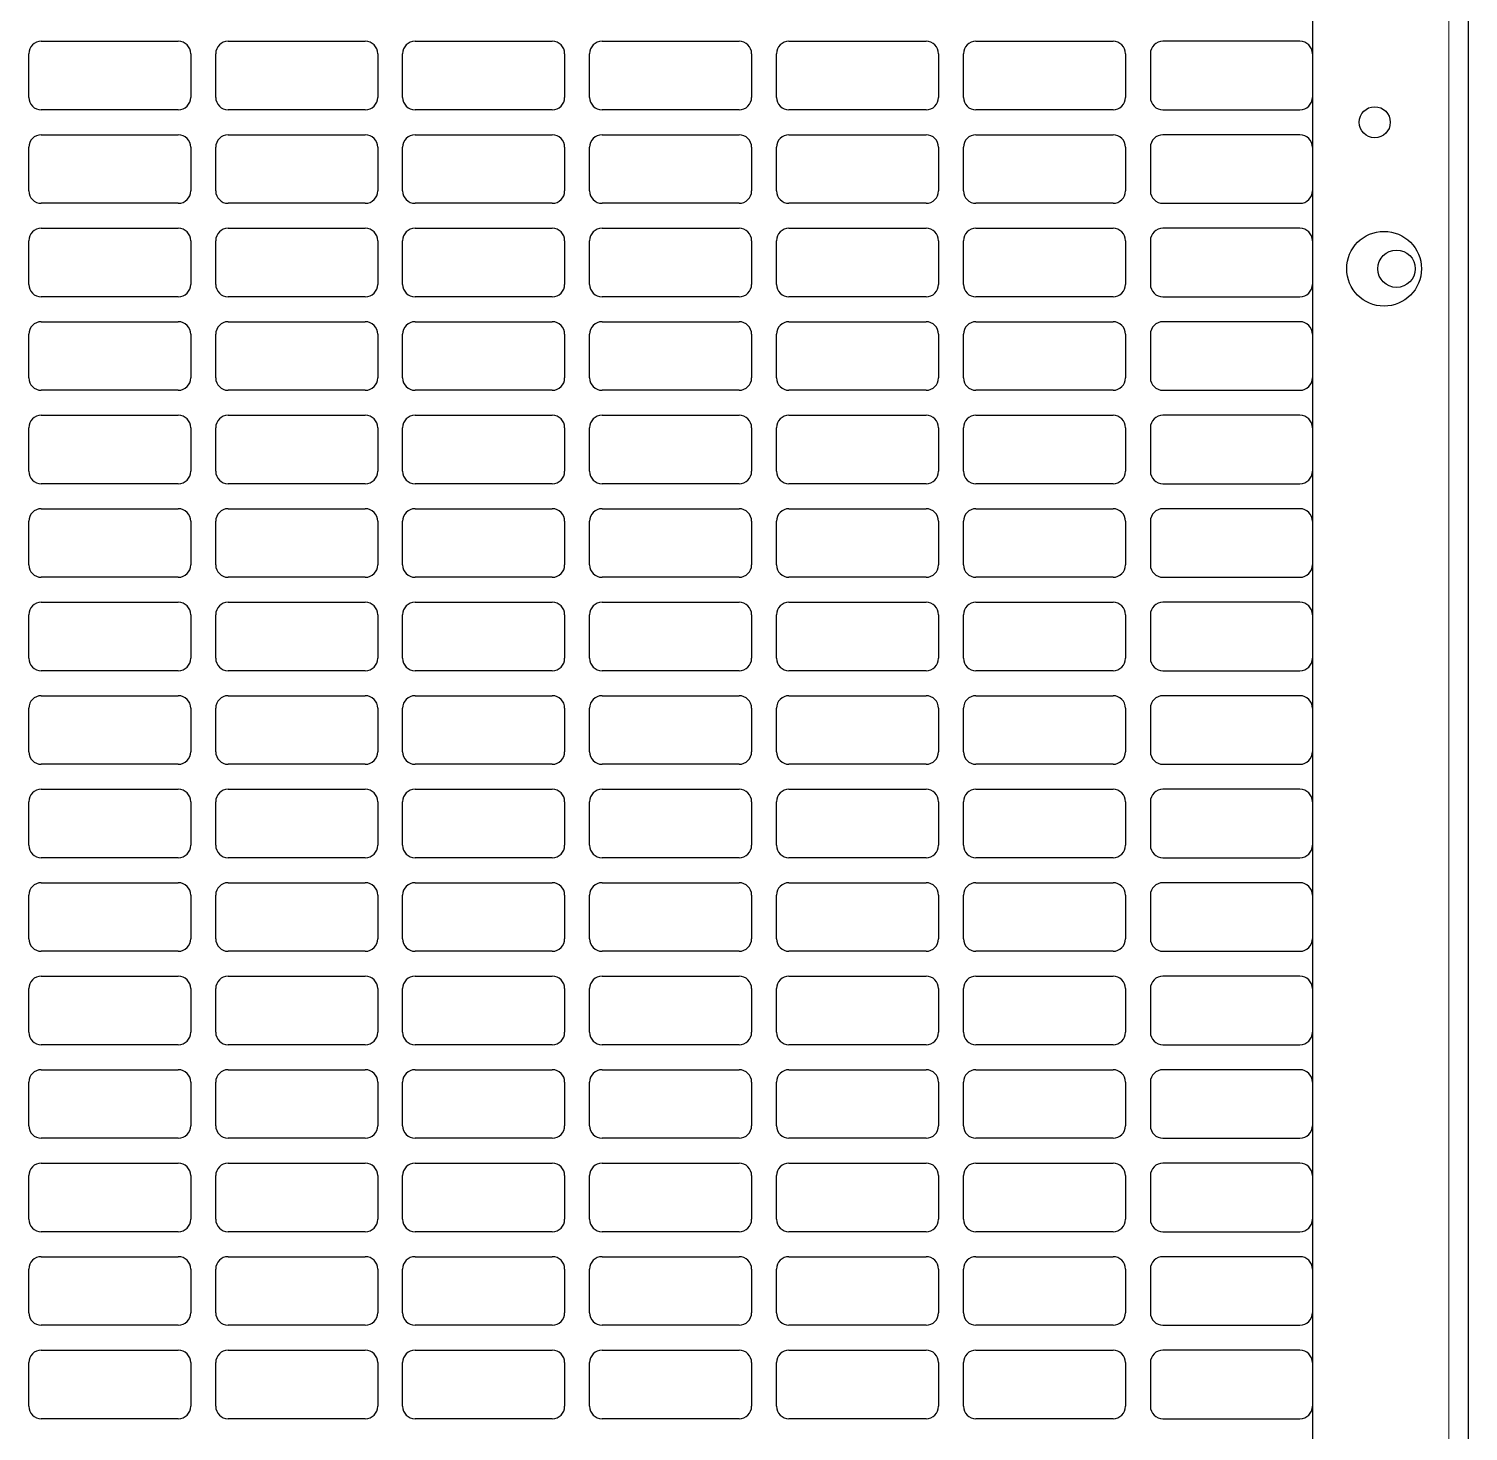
# Model space of a CAD drawing. Header units: millimetres. Extents: x -431 to 638, y -14 to 1990.
# Drawn here: x 342.8 to 573.8, y 564.2 to 789.2 of the extents above; entities that cross this region are included whole.
import ezdxf

# ---------------------------------------------------------------- set-up
doc = ezdxf.new("R2010")
doc.units = ezdxf.units.MM

msp = doc.modelspace()

# ---------------------------------------------------------------- linework, layer by layer
at = {"color": 7, "linetype": 'Continuous', "lineweight": 25}
for p, q in [((573.77, 1842.16), (573.77, 159.16)), ((548.77, 1812.96), (548.77, 159.16)), ((344.77, 787.16), (366.77, 787.16)), ((374.77, 787.16), (396.77, 787.16)), ((404.77, 787.16), (426.77, 787.16)), ((434.77, 787.16), (456.77, 787.16)), ((464.77, 787.16), (486.77, 787.16)), ((494.77, 787.16), (516.77, 787.16)), ((546.77, 787.16), (524.77, 787.16)), ((342.77, 778.16), (342.77, 785.16)), ((368.77, 785.16), (368.77, 778.16)), ((372.77, 778.16), (372.77, 785.16)), ((398.77, 785.16), (398.77, 778.16)), ((402.77, 778.16), (402.77, 785.16)), ((428.77, 785.16), (428.77, 778.16)), ((432.77, 778.16), (432.77, 785.16)), ((458.77, 785.16), (458.77, 778.16)), ((462.77, 778.16), (462.77, 785.16)), ((488.77, 785.16), (488.77, 778.16)), ((492.77, 778.16), (492.77, 785.16)), ((518.77, 785.16), (518.77, 778.16)), ((522.77, 785.16), (522.77, 778.16)), ((366.77, 776.16), (344.77, 776.16)), ((396.77, 776.16), (374.77, 776.16)), ((426.77, 776.16), (404.77, 776.16)), ((456.77, 776.16), (434.77, 776.16)), ((486.77, 776.16), (464.77, 776.16)), ((516.77, 776.16), (494.77, 776.16)), ((524.77, 776.16), (546.77, 776.16)), ((344.77, 772.16), (366.77, 772.16)), ((374.77, 772.16), (396.77, 772.16)), ((404.77, 772.16), (426.77, 772.16)), ((434.77, 772.16), (456.77, 772.16)), ((464.77, 772.16), (486.77, 772.16)), ((494.77, 772.16), (516.77, 772.16)), ((546.77, 772.16), (524.77, 772.16)), ((342.77, 763.16), (342.77, 770.16)), ((368.77, 770.16), (368.77, 763.16)), ((372.77, 763.16), (372.77, 770.16)), ((398.77, 770.16), (398.77, 763.16)), ((402.77, 763.16), (402.77, 770.16)), ((428.77, 770.16), (428.77, 763.16)), ((432.77, 763.16), (432.77, 770.16)), ((458.77, 770.16), (458.77, 763.16)), ((462.77, 763.16), (462.77, 770.16)), ((488.77, 770.16), (488.77, 763.16)), ((492.77, 763.16), (492.77, 770.16)), ((518.77, 770.16), (518.77, 763.16)), ((522.77, 770.16), (522.77, 763.16)), ((366.77, 761.16), (344.77, 761.16)), ((396.77, 761.16), (374.77, 761.16)), ((426.77, 761.16), (404.77, 761.16)), ((456.77, 761.16), (434.77, 761.16)), ((486.77, 761.16), (464.77, 761.16)), ((516.77, 761.16), (494.77, 761.16)), ((524.77, 761.16), (546.77, 761.16)), ((344.77, 757.16), (366.77, 757.16)), ((374.77, 757.16), (396.77, 757.16)), ((404.77, 757.16), (426.77, 757.16)), ((434.77, 757.16), (456.77, 757.16)), ((464.77, 757.16), (486.77, 757.16)), ((494.77, 757.16), (516.77, 757.16)), ((546.77, 757.16), (524.77, 757.16)), ((342.77, 748.16), (342.77, 755.16)), ((368.77, 755.16), (368.77, 748.16)), ((372.77, 748.16), (372.77, 755.16)), ((398.77, 755.16), (398.77, 748.16)), ((402.77, 748.16), (402.77, 755.16)), ((428.77, 755.16), (428.77, 748.16)), ((432.77, 748.16), (432.77, 755.16)), ((458.77, 755.16), (458.77, 748.16)), ((462.77, 748.16), (462.77, 755.16)), ((488.77, 755.16), (488.77, 748.16)), ((492.77, 748.16), (492.77, 755.16)), ((518.77, 755.16), (518.77, 748.16)), ((522.77, 755.16), (522.77, 748.16)), ((366.77, 746.16), (344.77, 746.16)), ((396.77, 746.16), (374.77, 746.16)), ((426.77, 746.16), (404.77, 746.16)), ((456.77, 746.16), (434.77, 746.16)), ((486.77, 746.16), (464.77, 746.16)), ((516.77, 746.16), (494.77, 746.16)), ((524.77, 746.16), (546.77, 746.16)), ((344.77, 742.16), (366.77, 742.16)), ((374.77, 742.16), (396.77, 742.16)), ((404.77, 742.16), (426.77, 742.16)), ((434.77, 742.16), (456.77, 742.16)), ((464.77, 742.16), (486.77, 742.16)), ((494.77, 742.16), (516.77, 742.16)), ((546.77, 742.16), (524.77, 742.16)), ((342.77, 733.16), (342.77, 740.16)), ((368.77, 740.16), (368.77, 733.16)), ((372.77, 733.16), (372.77, 740.16)), ((398.77, 740.16), (398.77, 733.16)), ((402.77, 733.16), (402.77, 740.16)), ((428.77, 740.16), (428.77, 733.16)), ((432.77, 733.16), (432.77, 740.16)), ((458.77, 740.16), (458.77, 733.16)), ((462.77, 733.16), (462.77, 740.16)), ((488.77, 740.16), (488.77, 733.16)), ((492.77, 733.16), (492.77, 740.16)), ((518.77, 740.16), (518.77, 733.16)), ((522.77, 740.16), (522.77, 733.16)), ((366.77, 731.16), (344.77, 731.16)), ((396.77, 731.16), (374.77, 731.16)), ((426.77, 731.16), (404.77, 731.16)), ((456.77, 731.16), (434.77, 731.16)), ((486.77, 731.16), (464.77, 731.16)), ((516.77, 731.16), (494.77, 731.16)), ((524.77, 731.16), (546.77, 731.16)), ((344.77, 727.16), (366.77, 727.16)), ((374.77, 727.16), (396.77, 727.16)), ((404.77, 727.16), (426.77, 727.16)), ((434.77, 727.16), (456.77, 727.16)), ((464.77, 727.16), (486.77, 727.16)), ((494.77, 727.16), (516.77, 727.16)), ((546.77, 727.16), (524.77, 727.16)), ((342.77, 718.16), (342.77, 725.16)), ((368.77, 725.16), (368.77, 718.16)), ((372.77, 718.16), (372.77, 725.16)), ((398.77, 725.16), (398.77, 718.16)), ((402.77, 718.16), (402.77, 725.16)), ((428.77, 725.16), (428.77, 718.16)), ((432.77, 718.16), (432.77, 725.16)), ((458.77, 725.16), (458.77, 718.16)), ((462.77, 718.16), (462.77, 725.16)), ((488.77, 725.16), (488.77, 718.16)), ((492.77, 718.16), (492.77, 725.16)), ((518.77, 725.16), (518.77, 718.16)), ((522.77, 725.16), (522.77, 718.16)), ((366.77, 716.16), (344.77, 716.16)), ((396.77, 716.16), (374.77, 716.16)), ((426.77, 716.16), (404.77, 716.16)), ((456.77, 716.16), (434.77, 716.16)), ((486.77, 716.16), (464.77, 716.16)), ((516.77, 716.16), (494.77, 716.16)), ((524.77, 716.16), (546.77, 716.16)), ((344.77, 712.16), (366.77, 712.16)), ((374.77, 712.16), (396.77, 712.16)), ((404.77, 712.16), (426.77, 712.16)), ((434.77, 712.16), (456.77, 712.16)), ((464.77, 712.16), (486.77, 712.16)), ((494.77, 712.16), (516.77, 712.16)), ((546.77, 712.16), (524.77, 712.16)), ((342.77, 703.16), (342.77, 710.16)), ((368.77, 710.16), (368.77, 703.16)), ((372.77, 703.16), (372.77, 710.16)), ((398.77, 710.16), (398.77, 703.16)), ((402.77, 703.16), (402.77, 710.16)), ((428.77, 710.16), (428.77, 703.16)), ((432.77, 703.16), (432.77, 710.16)), ((458.77, 710.16), (458.77, 703.16)), ((462.77, 703.16), (462.77, 710.16)), ((488.77, 710.16), (488.77, 703.16)), ((492.77, 703.16), (492.77, 710.16)), ((518.77, 710.16), (518.77, 703.16)), ((522.77, 710.16), (522.77, 703.16)), ((366.77, 701.16), (344.77, 701.16)), ((396.77, 701.16), (374.77, 701.16)), ((426.77, 701.16), (404.77, 701.16)), ((456.77, 701.16), (434.77, 701.16)), ((486.77, 701.16), (464.77, 701.16)), ((516.77, 701.16), (494.77, 701.16)), ((524.77, 701.16), (546.77, 701.16)), ((344.77, 697.16), (366.77, 697.16)), ((374.77, 697.16), (396.77, 697.16)), ((404.77, 697.16), (426.77, 697.16)), ((434.77, 697.16), (456.77, 697.16)), ((464.77, 697.16), (486.77, 697.16)), ((494.77, 697.16), (516.77, 697.16)), ((546.77, 697.16), (524.77, 697.16)), ((342.77, 688.16), (342.77, 695.16)), ((368.77, 695.16), (368.77, 688.16)), ((372.77, 688.16), (372.77, 695.16)), ((398.77, 695.16), (398.77, 688.16)), ((402.77, 688.16), (402.77, 695.16)), ((428.77, 695.16), (428.77, 688.16)), ((432.77, 688.16), (432.77, 695.16)), ((458.77, 695.16), (458.77, 688.16)), ((462.77, 688.16), (462.77, 695.16)), ((488.77, 695.16), (488.77, 688.16)), ((492.77, 688.16), (492.77, 695.16)), ((518.77, 695.16), (518.77, 688.16)), ((522.77, 695.16), (522.77, 688.16)), ((366.77, 686.16), (344.77, 686.16)), ((396.77, 686.16), (374.77, 686.16)), ((426.77, 686.16), (404.77, 686.16)), ((456.77, 686.16), (434.77, 686.16)), ((486.77, 686.16), (464.77, 686.16)), ((516.77, 686.16), (494.77, 686.16)), ((524.77, 686.16), (546.77, 686.16)), ((344.77, 682.16), (366.77, 682.16)), ((374.77, 682.16), (396.77, 682.16)), ((404.77, 682.16), (426.77, 682.16)), ((434.77, 682.16), (456.77, 682.16)), ((464.77, 682.16), (486.77, 682.16)), ((494.77, 682.16), (516.77, 682.16)), ((546.77, 682.16), (524.77, 682.16)), ((342.77, 673.16), (342.77, 680.16)), ((368.77, 680.16), (368.77, 673.16)), ((372.77, 673.16), (372.77, 680.16)), ((398.77, 680.16), (398.77, 673.16)), ((402.77, 673.16), (402.77, 680.16)), ((428.77, 680.16), (428.77, 673.16)), ((432.77, 673.16), (432.77, 680.16)), ((458.77, 680.16), (458.77, 673.16)), ((462.77, 673.16), (462.77, 680.16)), ((488.77, 680.16), (488.77, 673.16)), ((492.77, 673.16), (492.77, 680.16)), ((518.77, 680.16), (518.77, 673.16)), ((522.77, 680.16), (522.77, 673.16)), ((366.77, 671.16), (344.77, 671.16)), ((396.77, 671.16), (374.77, 671.16)), ((426.77, 671.16), (404.77, 671.16)), ((456.77, 671.16), (434.77, 671.16)), ((486.77, 671.16), (464.77, 671.16)), ((516.77, 671.16), (494.77, 671.16)), ((524.77, 671.16), (546.77, 671.16)), ((344.77, 667.16), (366.77, 667.16)), ((374.77, 667.16), (396.77, 667.16)), ((404.77, 667.16), (426.77, 667.16)), ((434.77, 667.16), (456.77, 667.16)), ((464.77, 667.16), (486.77, 667.16)), ((494.77, 667.16), (516.77, 667.16)), ((546.77, 667.16), (524.77, 667.16)), ((342.77, 658.16), (342.77, 665.16)), ((368.77, 665.16), (368.77, 658.16)), ((372.77, 658.16), (372.77, 665.16)), ((398.77, 665.16), (398.77, 658.16)), ((402.77, 658.16), (402.77, 665.16)), ((428.77, 665.16), (428.77, 658.16)), ((432.77, 658.16), (432.77, 665.16)), ((458.77, 665.16), (458.77, 658.16)), ((462.77, 658.16), (462.77, 665.16)), ((488.77, 665.16), (488.77, 658.16)), ((492.77, 658.16), (492.77, 665.16)), ((518.77, 665.16), (518.77, 658.16)), ((522.77, 665.16), (522.77, 658.16)), ((366.77, 656.16), (344.77, 656.16)), ((396.77, 656.16), (374.77, 656.16)), ((426.77, 656.16), (404.77, 656.16)), ((456.77, 656.16), (434.77, 656.16)), ((486.77, 656.16), (464.77, 656.16)), ((516.77, 656.16), (494.77, 656.16)), ((524.77, 656.16), (546.77, 656.16)), ((344.77, 652.16), (366.77, 652.16)), ((374.77, 652.16), (396.77, 652.16)), ((404.77, 652.16), (426.77, 652.16)), ((434.77, 652.16), (456.77, 652.16)), ((464.77, 652.16), (486.77, 652.16)), ((494.77, 652.16), (516.77, 652.16)), ((546.77, 652.16), (524.77, 652.16)), ((342.77, 643.16), (342.77, 650.16)), ((368.77, 650.16), (368.77, 643.16)), ((372.77, 643.16), (372.77, 650.16)), ((398.77, 650.16), (398.77, 643.16)), ((402.77, 643.16), (402.77, 650.16)), ((428.77, 650.16), (428.77, 643.16)), ((432.77, 643.16), (432.77, 650.16)), ((458.77, 650.16), (458.77, 643.16)), ((462.77, 643.16), (462.77, 650.16)), ((488.77, 650.16), (488.77, 643.16)), ((492.77, 643.16), (492.77, 650.16)), ((518.77, 650.16), (518.77, 643.16)), ((522.77, 650.16), (522.77, 643.16)), ((366.77, 641.16), (344.77, 641.16)), ((396.77, 641.16), (374.77, 641.16)), ((426.77, 641.16), (404.77, 641.16)), ((456.77, 641.16), (434.77, 641.16)), ((486.77, 641.16), (464.77, 641.16)), ((516.77, 641.16), (494.77, 641.16)), ((524.77, 641.16), (546.77, 641.16)), ((344.77, 637.16), (366.77, 637.16)), ((374.77, 637.16), (396.77, 637.16)), ((404.77, 637.16), (426.77, 637.16)), ((434.77, 637.16), (456.77, 637.16)), ((464.77, 637.16), (486.77, 637.16)), ((494.77, 637.16), (516.77, 637.16)), ((546.77, 637.16), (524.77, 637.16)), ((342.77, 628.16), (342.77, 635.16)), ((368.77, 635.16), (368.77, 628.16)), ((372.77, 628.16), (372.77, 635.16)), ((398.77, 635.16), (398.77, 628.16)), ((402.77, 628.16), (402.77, 635.16)), ((428.77, 635.16), (428.77, 628.16)), ((432.77, 628.16), (432.77, 635.16)), ((458.77, 635.16), (458.77, 628.16)), ((462.77, 628.16), (462.77, 635.16)), ((488.77, 635.16), (488.77, 628.16)), ((492.77, 628.16), (492.77, 635.16)), ((518.77, 635.16), (518.77, 628.16)), ((522.77, 635.16), (522.77, 628.16)), ((366.77, 626.16), (344.77, 626.16)), ((396.77, 626.16), (374.77, 626.16)), ((426.77, 626.16), (404.77, 626.16)), ((456.77, 626.16), (434.77, 626.16)), ((486.77, 626.16), (464.77, 626.16)), ((516.77, 626.16), (494.77, 626.16)), ((524.77, 626.16), (546.77, 626.16)), ((344.77, 622.16), (366.77, 622.16)), ((374.77, 622.16), (396.77, 622.16)), ((404.77, 622.16), (426.77, 622.16)), ((434.77, 622.16), (456.77, 622.16)), ((464.77, 622.16), (486.77, 622.16)), ((494.77, 622.16), (516.77, 622.16)), ((546.77, 622.16), (524.77, 622.16)), ((342.77, 613.16), (342.77, 620.16)), ((368.77, 620.16), (368.77, 613.16)), ((372.77, 613.16), (372.77, 620.16)), ((398.77, 620.16), (398.77, 613.16)), ((402.77, 613.16), (402.77, 620.16)), ((428.77, 620.16), (428.77, 613.16)), ((432.77, 613.16), (432.77, 620.16)), ((458.77, 620.16), (458.77, 613.16)), ((462.77, 613.16), (462.77, 620.16)), ((488.77, 620.16), (488.77, 613.16)), ((492.77, 613.16), (492.77, 620.16)), ((518.77, 620.16), (518.77, 613.16)), ((522.77, 620.16), (522.77, 613.16)), ((366.77, 611.16), (344.77, 611.16)), ((396.77, 611.16), (374.77, 611.16)), ((426.77, 611.16), (404.77, 611.16)), ((456.77, 611.16), (434.77, 611.16)), ((486.77, 611.16), (464.77, 611.16)), ((516.77, 611.16), (494.77, 611.16)), ((524.77, 611.16), (546.77, 611.16)), ((344.77, 607.16), (366.77, 607.16)), ((374.77, 607.16), (396.77, 607.16)), ((404.77, 607.16), (426.77, 607.16)), ((434.77, 607.16), (456.77, 607.16)), ((464.77, 607.16), (486.77, 607.16)), ((494.77, 607.16), (516.77, 607.16)), ((546.77, 607.16), (524.77, 607.16)), ((342.77, 598.16), (342.77, 605.16)), ((368.77, 605.16), (368.77, 598.16)), ((372.77, 598.16), (372.77, 605.16)), ((398.77, 605.16), (398.77, 598.16)), ((402.77, 598.16), (402.77, 605.16)), ((428.77, 605.16), (428.77, 598.16)), ((432.77, 598.16), (432.77, 605.16)), ((458.77, 605.16), (458.77, 598.16)), ((462.77, 598.16), (462.77, 605.16)), ((488.77, 605.16), (488.77, 598.16)), ((492.77, 598.16), (492.77, 605.16)), ((518.77, 605.16), (518.77, 598.16)), ((522.77, 605.16), (522.77, 598.16)), ((366.77, 596.16), (344.77, 596.16)), ((396.77, 596.16), (374.77, 596.16)), ((426.77, 596.16), (404.77, 596.16)), ((456.77, 596.16), (434.77, 596.16)), ((486.77, 596.16), (464.77, 596.16)), ((516.77, 596.16), (494.77, 596.16)), ((524.77, 596.16), (546.77, 596.16)), ((344.77, 592.16), (366.77, 592.16)), ((374.77, 592.16), (396.77, 592.16)), ((404.77, 592.16), (426.77, 592.16)), ((434.77, 592.16), (456.77, 592.16)), ((464.77, 592.16), (486.77, 592.16)), ((494.77, 592.16), (516.77, 592.16)), ((546.77, 592.16), (524.77, 592.16)), ((342.77, 583.16), (342.77, 590.16)), ((368.77, 590.16), (368.77, 583.16)), ((372.77, 583.16), (372.77, 590.16)), ((398.77, 590.16), (398.77, 583.16)), ((402.77, 583.16), (402.77, 590.16)), ((428.77, 590.16), (428.77, 583.16)), ((432.77, 583.16), (432.77, 590.16)), ((458.77, 590.16), (458.77, 583.16)), ((462.77, 583.16), (462.77, 590.16)), ((488.77, 590.16), (488.77, 583.16)), ((492.77, 583.16), (492.77, 590.16)), ((518.77, 590.16), (518.77, 583.16)), ((522.77, 590.16), (522.77, 583.16)), ((366.77, 581.16), (344.77, 581.16)), ((396.77, 581.16), (374.77, 581.16)), ((426.77, 581.16), (404.77, 581.16)), ((456.77, 581.16), (434.77, 581.16)), ((486.77, 581.16), (464.77, 581.16)), ((516.77, 581.16), (494.77, 581.16)), ((524.77, 581.16), (546.77, 581.16)), ((344.77, 577.16), (366.77, 577.16)), ((374.77, 577.16), (396.77, 577.16)), ((404.77, 577.16), (426.77, 577.16)), ((434.77, 577.16), (456.77, 577.16)), ((464.77, 577.16), (486.77, 577.16)), ((494.77, 577.16), (516.77, 577.16)), ((546.77, 577.16), (524.77, 577.16)), ((342.77, 568.16), (342.77, 575.16)), ((368.77, 575.16), (368.77, 568.16)), ((372.77, 568.16), (372.77, 575.16)), ((398.77, 575.16), (398.77, 568.16)), ((402.77, 568.16), (402.77, 575.16)), ((428.77, 575.16), (428.77, 568.16)), ((432.77, 568.16), (432.77, 575.16)), ((458.77, 575.16), (458.77, 568.16)), ((462.77, 568.16), (462.77, 575.16)), ((488.77, 575.16), (488.77, 568.16)), ((492.77, 568.16), (492.77, 575.16)), ((518.77, 575.16), (518.77, 568.16)), ((522.77, 575.16), (522.77, 568.16)), ((366.77, 566.16), (344.77, 566.16)), ((396.77, 566.16), (374.77, 566.16)), ((426.77, 566.16), (404.77, 566.16)), ((456.77, 566.16), (434.77, 566.16)), ((486.77, 566.16), (464.77, 566.16)), ((516.77, 566.16), (494.77, 566.16)), ((524.77, 566.16), (546.77, 566.16))]:
    msp.add_line(p, q, dxfattribs=at)
at = {"color": 8, "linetype": 'Continuous', "lineweight": 18}
msp.add_line((570.67, 1812.96), (570.67, 159.16), dxfattribs=at)
at = {"color": 7, "linetype": 'Continuous', "lineweight": 25}
for centre, radius in [((558.77, 774.16), 2.5), ((560.27, 750.66), 6), ((562.27, 750.66), 3)]:
    msp.add_circle(centre, radius, dxfattribs=at)
for centre, start, end in [((344.77, 785.16), 90, 180), ((366.77, 785.16), 0, 90), ((374.77, 785.16), 90, 180), ((396.77, 785.16), 0, 90), ((404.77, 785.16), 90, 180), ((426.77, 785.16), 0, 90), ((434.77, 785.16), 90, 180), ((456.77, 785.16), 0, 90), ((464.77, 785.16), 90, 180), ((486.77, 785.16), 0, 90), ((494.77, 785.16), 90, 180), ((516.77, 785.16), 0, 90), ((524.77, 785.16), 90, 180), ((546.77, 785.16), 0, 90), ((344.77, 778.16), 180, 270), ((366.77, 778.16), 270, 0), ((374.77, 778.16), 180, 270), ((396.77, 778.16), 270, 0), ((404.77, 778.16), 180, 270), ((426.77, 778.16), 270, 0), ((434.77, 778.16), 180, 270), ((456.77, 778.16), 270, 0), ((464.77, 778.16), 180, 270), ((486.77, 778.16), 270, 0), ((494.77, 778.16), 180, 270), ((516.77, 778.16), 270, 0), ((524.77, 778.16), 180, 270), ((546.77, 778.16), 270, 0), ((344.77, 770.16), 90, 180), ((366.77, 770.16), 0, 90), ((374.77, 770.16), 90, 180), ((396.77, 770.16), 0, 90), ((404.77, 770.16), 90, 180), ((426.77, 770.16), 0, 90), ((434.77, 770.16), 90, 180), ((456.77, 770.16), 0, 90), ((464.77, 770.16), 90, 180), ((486.77, 770.16), 0, 90), ((494.77, 770.16), 90, 180), ((516.77, 770.16), 0, 90), ((524.77, 770.16), 90, 180), ((546.77, 770.16), 0, 90), ((344.77, 763.16), 180, 270), ((366.77, 763.16), 270, 0), ((374.77, 763.16), 180, 270), ((396.77, 763.16), 270, 0), ((404.77, 763.16), 180, 270), ((426.77, 763.16), 270, 0), ((434.77, 763.16), 180, 270), ((456.77, 763.16), 270, 0), ((464.77, 763.16), 180, 270), ((486.77, 763.16), 270, 0), ((494.77, 763.16), 180, 270), ((516.77, 763.16), 270, 0), ((524.77, 763.16), 180, 270), ((546.77, 763.16), 270, 0), ((344.77, 755.16), 90, 180), ((366.77, 755.16), 0, 90), ((374.77, 755.16), 90, 180), ((396.77, 755.16), 0, 90), ((404.77, 755.16), 90, 180), ((426.77, 755.16), 0, 90), ((434.77, 755.16), 90, 180), ((456.77, 755.16), 0, 90), ((464.77, 755.16), 90, 180), ((486.77, 755.16), 0, 90), ((494.77, 755.16), 90, 180), ((516.77, 755.16), 0, 90), ((524.77, 755.16), 90, 180), ((546.77, 755.16), 0, 90), ((344.77, 748.16), 180, 270), ((366.77, 748.16), 270, 0), ((374.77, 748.16), 180, 270), ((396.77, 748.16), 270, 0), ((404.77, 748.16), 180, 270), ((426.77, 748.16), 270, 0), ((434.77, 748.16), 180, 270), ((456.77, 748.16), 270, 0), ((464.77, 748.16), 180, 270), ((486.77, 748.16), 270, 0), ((494.77, 748.16), 180, 270), ((516.77, 748.16), 270, 0), ((524.77, 748.16), 180, 270), ((546.77, 748.16), 270, 0), ((344.77, 740.16), 90, 180), ((366.77, 740.16), 0, 90), ((374.77, 740.16), 90, 180), ((396.77, 740.16), 0, 90), ((404.77, 740.16), 90, 180), ((426.77, 740.16), 0, 90), ((434.77, 740.16), 90, 180), ((456.77, 740.16), 0, 90), ((464.77, 740.16), 90, 180), ((486.77, 740.16), 0, 90), ((494.77, 740.16), 90, 180), ((516.77, 740.16), 0, 90), ((524.77, 740.16), 90, 180), ((546.77, 740.16), 0, 90), ((344.77, 733.16), 180, 270), ((366.77, 733.16), 270, 0), ((374.77, 733.16), 180, 270), ((396.77, 733.16), 270, 0), ((404.77, 733.16), 180, 270), ((426.77, 733.16), 270, 0), ((434.77, 733.16), 180, 270), ((456.77, 733.16), 270, 0), ((464.77, 733.16), 180, 270), ((486.77, 733.16), 270, 0), ((494.77, 733.16), 180, 270), ((516.77, 733.16), 270, 0), ((524.77, 733.16), 180, 270), ((546.77, 733.16), 270, 0), ((344.77, 725.16), 90, 180), ((366.77, 725.16), 0, 90), ((374.77, 725.16), 90, 180), ((396.77, 725.16), 0, 90), ((404.77, 725.16), 90, 180), ((426.77, 725.16), 0, 90), ((434.77, 725.16), 90, 180), ((456.77, 725.16), 0, 90), ((464.77, 725.16), 90, 180), ((486.77, 725.16), 0, 90), ((494.77, 725.16), 90, 180), ((516.77, 725.16), 0, 90), ((524.77, 725.16), 90, 180), ((546.77, 725.16), 0, 90), ((344.77, 718.16), 180, 270), ((366.77, 718.16), 270, 0), ((374.77, 718.16), 180, 270), ((396.77, 718.16), 270, 0), ((404.77, 718.16), 180, 270), ((426.77, 718.16), 270, 0), ((434.77, 718.16), 180, 270), ((456.77, 718.16), 270, 0), ((464.77, 718.16), 180, 270), ((486.77, 718.16), 270, 0), ((494.77, 718.16), 180, 270), ((516.77, 718.16), 270, 0), ((524.77, 718.16), 180, 270), ((546.77, 718.16), 270, 0), ((344.77, 710.16), 90, 180), ((366.77, 710.16), 0, 90), ((374.77, 710.16), 90, 180), ((396.77, 710.16), 0, 90), ((404.77, 710.16), 90, 180), ((426.77, 710.16), 0, 90), ((434.77, 710.16), 90, 180), ((456.77, 710.16), 0, 90), ((464.77, 710.16), 90, 180), ((486.77, 710.16), 0, 90), ((494.77, 710.16), 90, 180), ((516.77, 710.16), 0, 90), ((524.77, 710.16), 90, 180), ((546.77, 710.16), 0, 90), ((344.77, 703.16), 180, 270), ((366.77, 703.16), 270, 0), ((374.77, 703.16), 180, 270), ((396.77, 703.16), 270, 0), ((404.77, 703.16), 180, 270), ((426.77, 703.16), 270, 0), ((434.77, 703.16), 180, 270), ((456.77, 703.16), 270, 0), ((464.77, 703.16), 180, 270), ((486.77, 703.16), 270, 0), ((494.77, 703.16), 180, 270), ((516.77, 703.16), 270, 0), ((524.77, 703.16), 180, 270), ((546.77, 703.16), 270, 0), ((344.77, 695.16), 90, 180), ((366.77, 695.16), 0, 90), ((374.77, 695.16), 90, 180), ((396.77, 695.16), 0, 90), ((404.77, 695.16), 90, 180), ((426.77, 695.16), 0, 90), ((434.77, 695.16), 90, 180), ((456.77, 695.16), 0, 90), ((464.77, 695.16), 90, 180), ((486.77, 695.16), 0, 90), ((494.77, 695.16), 90, 180), ((516.77, 695.16), 0, 90), ((524.77, 695.16), 90, 180), ((546.77, 695.16), 0, 90), ((344.77, 688.16), 180, 270), ((366.77, 688.16), 270, 0), ((374.77, 688.16), 180, 270), ((396.77, 688.16), 270, 0), ((404.77, 688.16), 180, 270), ((426.77, 688.16), 270, 0), ((434.77, 688.16), 180, 270), ((456.77, 688.16), 270, 0), ((464.77, 688.16), 180, 270), ((486.77, 688.16), 270, 0), ((494.77, 688.16), 180, 270), ((516.77, 688.16), 270, 0), ((524.77, 688.16), 180, 270), ((546.77, 688.16), 270, 0), ((344.77, 680.16), 90, 180), ((366.77, 680.16), 0, 90), ((374.77, 680.16), 90, 180), ((396.77, 680.16), 0, 90), ((404.77, 680.16), 90, 180), ((426.77, 680.16), 0, 90), ((434.77, 680.16), 90, 180), ((456.77, 680.16), 0, 90), ((464.77, 680.16), 90, 180), ((486.77, 680.16), 0, 90), ((494.77, 680.16), 90, 180), ((516.77, 680.16), 0, 90), ((524.77, 680.16), 90, 180), ((546.77, 680.16), 0, 90), ((344.77, 673.16), 180, 270), ((366.77, 673.16), 270, 0), ((374.77, 673.16), 180, 270), ((396.77, 673.16), 270, 0), ((404.77, 673.16), 180, 270), ((426.77, 673.16), 270, 0), ((434.77, 673.16), 180, 270), ((456.77, 673.16), 270, 0), ((464.77, 673.16), 180, 270), ((486.77, 673.16), 270, 0), ((494.77, 673.16), 180, 270), ((516.77, 673.16), 270, 0), ((524.77, 673.16), 180, 270), ((546.77, 673.16), 270, 0), ((344.77, 665.16), 90, 180), ((366.77, 665.16), 0, 90), ((374.77, 665.16), 90, 180), ((396.77, 665.16), 0, 90), ((404.77, 665.16), 90, 180), ((426.77, 665.16), 0, 90), ((434.77, 665.16), 90, 180), ((456.77, 665.16), 0, 90), ((464.77, 665.16), 90, 180), ((486.77, 665.16), 0, 90), ((494.77, 665.16), 90, 180), ((516.77, 665.16), 0, 90), ((524.77, 665.16), 90, 180), ((546.77, 665.16), 0, 90), ((344.77, 658.16), 180, 270), ((366.77, 658.16), 270, 0), ((374.77, 658.16), 180, 270), ((396.77, 658.16), 270, 0), ((404.77, 658.16), 180, 270), ((426.77, 658.16), 270, 0), ((434.77, 658.16), 180, 270), ((456.77, 658.16), 270, 0), ((464.77, 658.16), 180, 270), ((486.77, 658.16), 270, 0), ((494.77, 658.16), 180, 270), ((516.77, 658.16), 270, 0), ((524.77, 658.16), 180, 270), ((546.77, 658.16), 270, 0), ((344.77, 650.16), 90, 180), ((366.77, 650.16), 0, 90), ((374.77, 650.16), 90, 180), ((396.77, 650.16), 0, 90), ((404.77, 650.16), 90, 180), ((426.77, 650.16), 0, 90), ((434.77, 650.16), 90, 180), ((456.77, 650.16), 0, 90), ((464.77, 650.16), 90, 180), ((486.77, 650.16), 0, 90), ((494.77, 650.16), 90, 180), ((516.77, 650.16), 0, 90), ((524.77, 650.16), 90, 180), ((546.77, 650.16), 0, 90), ((344.77, 643.16), 180, 270), ((366.77, 643.16), 270, 0), ((374.77, 643.16), 180, 270), ((396.77, 643.16), 270, 0), ((404.77, 643.16), 180, 270), ((426.77, 643.16), 270, 0), ((434.77, 643.16), 180, 270), ((456.77, 643.16), 270, 0), ((464.77, 643.16), 180, 270), ((486.77, 643.16), 270, 0), ((494.77, 643.16), 180, 270), ((516.77, 643.16), 270, 0), ((524.77, 643.16), 180, 270), ((546.77, 643.16), 270, 0), ((344.77, 635.16), 90, 180), ((366.77, 635.16), 0, 90), ((374.77, 635.16), 90, 180), ((396.77, 635.16), 0, 90), ((404.77, 635.16), 90, 180), ((426.77, 635.16), 0, 90), ((434.77, 635.16), 90, 180), ((456.77, 635.16), 0, 90), ((464.77, 635.16), 90, 180), ((486.77, 635.16), 0, 90), ((494.77, 635.16), 90, 180), ((516.77, 635.16), 0, 90), ((524.77, 635.16), 90, 180), ((546.77, 635.16), 0, 90), ((344.77, 628.16), 180, 270), ((366.77, 628.16), 270, 0), ((374.77, 628.16), 180, 270), ((396.77, 628.16), 270, 0), ((404.77, 628.16), 180, 270), ((426.77, 628.16), 270, 0), ((434.77, 628.16), 180, 270), ((456.77, 628.16), 270, 0), ((464.77, 628.16), 180, 270), ((486.77, 628.16), 270, 0), ((494.77, 628.16), 180, 270), ((516.77, 628.16), 270, 0), ((524.77, 628.16), 180, 270), ((546.77, 628.16), 270, 0), ((344.77, 620.16), 90, 180), ((366.77, 620.16), 0, 90), ((374.77, 620.16), 90, 180), ((396.77, 620.16), 0, 90), ((404.77, 620.16), 90, 180), ((426.77, 620.16), 0, 90), ((434.77, 620.16), 90, 180), ((456.77, 620.16), 0, 90), ((464.77, 620.16), 90, 180), ((486.77, 620.16), 0, 90), ((494.77, 620.16), 90, 180), ((516.77, 620.16), 0, 90), ((524.77, 620.16), 90, 180), ((546.77, 620.16), 0, 90), ((344.77, 613.16), 180, 270), ((366.77, 613.16), 270, 0), ((374.77, 613.16), 180, 270), ((396.77, 613.16), 270, 0), ((404.77, 613.16), 180, 270), ((426.77, 613.16), 270, 0), ((434.77, 613.16), 180, 270), ((456.77, 613.16), 270, 0), ((464.77, 613.16), 180, 270), ((486.77, 613.16), 270, 0), ((494.77, 613.16), 180, 270), ((516.77, 613.16), 270, 0), ((524.77, 613.16), 180, 270), ((546.77, 613.16), 270, 0), ((344.77, 605.16), 90, 180), ((366.77, 605.16), 0, 90), ((374.77, 605.16), 90, 180), ((396.77, 605.16), 0, 90), ((404.77, 605.16), 90, 180), ((426.77, 605.16), 0, 90), ((434.77, 605.16), 90, 180), ((456.77, 605.16), 0, 90), ((464.77, 605.16), 90, 180), ((486.77, 605.16), 0, 90), ((494.77, 605.16), 90, 180), ((516.77, 605.16), 0, 90), ((524.77, 605.16), 90, 180), ((546.77, 605.16), 0, 90), ((344.77, 598.16), 180, 270), ((366.77, 598.16), 270, 0), ((374.77, 598.16), 180, 270), ((396.77, 598.16), 270, 0), ((404.77, 598.16), 180, 270), ((426.77, 598.16), 270, 0), ((434.77, 598.16), 180, 270), ((456.77, 598.16), 270, 0), ((464.77, 598.16), 180, 270), ((486.77, 598.16), 270, 0), ((494.77, 598.16), 180, 270), ((516.77, 598.16), 270, 0), ((524.77, 598.16), 180, 270), ((546.77, 598.16), 270, 0), ((344.77, 590.16), 90, 180), ((366.77, 590.16), 0, 90), ((374.77, 590.16), 90, 180), ((396.77, 590.16), 0, 90), ((404.77, 590.16), 90, 180), ((426.77, 590.16), 0, 90), ((434.77, 590.16), 90, 180), ((456.77, 590.16), 0, 90), ((464.77, 590.16), 90, 180), ((486.77, 590.16), 0, 90), ((494.77, 590.16), 90, 180), ((516.77, 590.16), 0, 90), ((524.77, 590.16), 90, 180), ((546.77, 590.16), 0, 90), ((344.77, 583.16), 180, 270), ((366.77, 583.16), 270, 0), ((374.77, 583.16), 180, 270), ((396.77, 583.16), 270, 0), ((404.77, 583.16), 180, 270), ((426.77, 583.16), 270, 0), ((434.77, 583.16), 180, 270), ((456.77, 583.16), 270, 0), ((464.77, 583.16), 180, 270), ((486.77, 583.16), 270, 0), ((494.77, 583.16), 180, 270), ((516.77, 583.16), 270, 0), ((524.77, 583.16), 180, 270), ((546.77, 583.16), 270, 0), ((344.77, 575.16), 90, 180), ((366.77, 575.16), 0, 90), ((374.77, 575.16), 90, 180), ((396.77, 575.16), 0, 90), ((404.77, 575.16), 90, 180), ((426.77, 575.16), 0, 90), ((434.77, 575.16), 90, 180), ((456.77, 575.16), 0, 90), ((464.77, 575.16), 90, 180), ((486.77, 575.16), 0, 90), ((494.77, 575.16), 90, 180), ((516.77, 575.16), 0, 90), ((524.77, 575.16), 90, 180), ((546.77, 575.16), 0, 90), ((344.77, 568.16), 180, 270), ((366.77, 568.16), 270, 0), ((374.77, 568.16), 180, 270), ((396.77, 568.16), 270, 0), ((404.77, 568.16), 180, 270), ((426.77, 568.16), 270, 0), ((434.77, 568.16), 180, 270), ((456.77, 568.16), 270, 0), ((464.77, 568.16), 180, 270), ((486.77, 568.16), 270, 0), ((494.77, 568.16), 180, 270), ((516.77, 568.16), 270, 0), ((524.77, 568.16), 180, 270), ((546.77, 568.16), 270, 0)]:
    msp.add_arc(centre, 2, start, end, dxfattribs=at)

doc.saveas('drawing.dxf')
